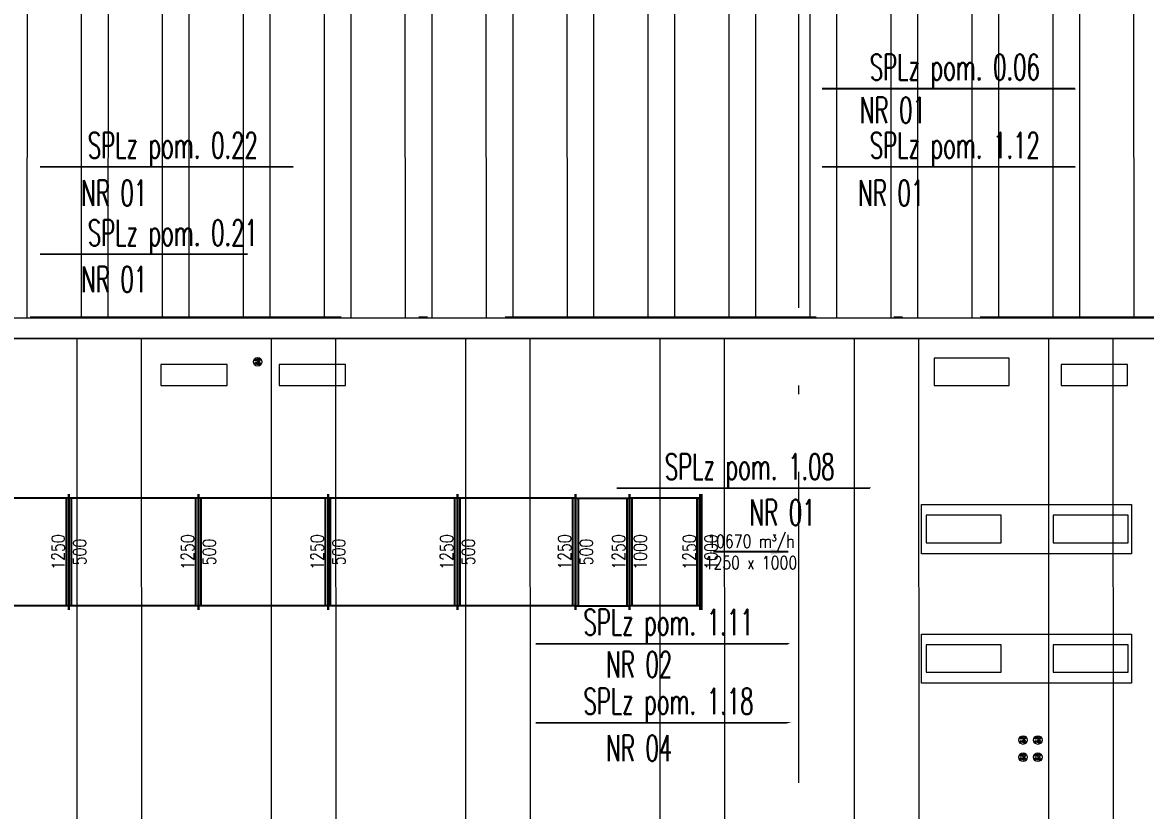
# Model space of a CAD drawing. Extents: x 6529560 to 6558080, y 5579316 to 5588131.
# Drawn here: x 6543318.87 to 6543331.87, y 5579512.5 to 5579521.63 of the extents above; entities that cross this region are included whole.
import ezdxf
from ezdxf.enums import TextEntityAlignment as Align

# ---------------------------------------------------------------- set-up
doc = ezdxf.new("R2010")
doc.units = 0
doc.header["$MEASUREMENT"] = 0
doc.linetypes.add('ACAD_ISO10W100', pattern=[18, 12, -3, 0, -3])
doc.layers.get('0').update_dxf_attribs({"color": 2, "linetype": 'CONTINUOUS', "lineweight": 5})
for name, color, linetype, lineweight in [('arch_osie', 181, 'CONTINUOUS', 5), ('arch_sciany zewnętrzne', 94, 'CONTINUOUS', 18), ('arch_zadaszenie', 76, 'CONTINUOUS', 15), ('arch_zadaszenie_raster', 76, 'CONTINUOUS', 15), ('IS split', 6, 'CONTINUOUS', 20)]:
    doc.layers.add(name, color=color, linetype=linetype, lineweight=lineweight)
for name, color, linetype in [('FLUID-WC1 wyrzut', 7, 'CONTINUOUS'), ('FLUID-WC1 wyrzut-150-ARRGR', 7, 'CONTINUOUS'), ('FLUID-WC1 wyrzut-150-DIM', 7, 'CONTINUOUS')]:
    doc.layers.add(name, color=color, linetype=linetype)
doc.styles.add('FDBES', font='simplex.shx')
doc.styles.add('simplex', font='simplex.shx', dxfattribs={"width": 0.8})
doc.dimstyles.new('FDBES', dxfattribs={"dimscale": 50, "dimtxt": 4, "dimasz": 2.5, "dimexe": 0.8, "dimexo": 2, "dimgap": 1, "dimtad": 1, "dimdsep": 46, "dimtxsty": 'FDBES', "dimcen": 2.5, "dimclrd": 4, "dimclre": 5, "dimadec": 0, "dimazin": 0, "dimtfac": 1, "dimtmove": 0, "dimatfit": 3, "dimfxl": 1, "dimarcsym": 0})

# ---------------------------------------------------------------- blocks, each defined once
blk = doc.blocks.new('*U797')
at = {"color": 32, "linetype": 'Continuous', "lineweight": -2}
for p, q in [((-750, 625), (-750, 670)), ((750, 670), (750, 625)), ((-750, -625), (-750, 625)), ((750, 625), (750, -625)), ((-750, -670), (-750, -625)), ((750, -625), (750, -670))]:
    blk.add_line(p, q, dxfattribs=at)
at = {"color": 0, "linetype": 'ByBlock', "lineweight": -2}
for p, q in [((-750, 625), (750, 625)), ((-750, -625), (750, -625))]:
    blk.add_line(p, q, dxfattribs=at)
at = {"color": 32, "linetype": 'Continuous', "lineweight": -3}
for p, q in [((-720, -625), (-720, 625)), ((720, -625), (720, 625))]:
    blk.add_line(p, q, dxfattribs=at)
blk = doc.blocks.new('*U798')
at = {"color": 32, "linetype": 'Continuous', "lineweight": -2}
for p, q in [((-750, 625), (-750, 670)), ((750, 670), (750, 625)), ((-750, -625), (-750, 625)), ((750, 625), (750, -625)), ((-750, -670), (-750, -625)), ((750, -625), (750, -670))]:
    blk.add_line(p, q, dxfattribs=at)
at = {"color": 0, "linetype": 'ByBlock', "lineweight": -2}
for p, q in [((-750, 625), (750, 625)), ((-750, -625), (750, -625))]:
    blk.add_line(p, q, dxfattribs=at)
at = {"color": 32, "linetype": 'Continuous', "lineweight": -3}
for p, q in [((-720, -625), (-720, 625)), ((720, -625), (720, 625))]:
    blk.add_line(p, q, dxfattribs=at)
blk = doc.blocks.new('*U799')
at = {"color": 32, "linetype": 'Continuous', "lineweight": -2}
for p, q in [((-750, 625), (-750, 670)), ((750, 670), (750, 625)), ((-750, -625), (-750, 625)), ((750, 625), (750, -625)), ((-750, -670), (-750, -625)), ((750, -625), (750, -670))]:
    blk.add_line(p, q, dxfattribs=at)
at = {"color": 0, "linetype": 'ByBlock', "lineweight": -2}
for p, q in [((-750, 625), (750, 625)), ((-750, -625), (750, -625))]:
    blk.add_line(p, q, dxfattribs=at)
at = {"color": 32, "linetype": 'Continuous', "lineweight": -3}
for p, q in [((-720, -625), (-720, 625)), ((720, -625), (720, 625))]:
    blk.add_line(p, q, dxfattribs=at)
blk = doc.blocks.new('*U800')
at = {"color": 32, "linetype": 'Continuous', "lineweight": -2}
for p, q in [((-750, 625), (-750, 670)), ((750, 670), (750, 625)), ((-750, -625), (-750, 625)), ((750, 625), (750, -625)), ((-750, -670), (-750, -625)), ((750, -625), (750, -670))]:
    blk.add_line(p, q, dxfattribs=at)
at = {"color": 0, "linetype": 'ByBlock', "lineweight": -2}
for p, q in [((-750, 625), (750, 625)), ((-750, -625), (750, -625))]:
    blk.add_line(p, q, dxfattribs=at)
at = {"color": 32, "linetype": 'Continuous', "lineweight": -3}
for p, q in [((-720, -625), (-720, 625)), ((720, -625), (720, 625))]:
    blk.add_line(p, q, dxfattribs=at)
blk = doc.blocks.new('*U801')
at = {"color": 32, "linetype": 'Continuous', "lineweight": -2}
for p, q in [((-682.5, 625), (-682.5, 670)), ((682.5, 670), (682.5, 625)), ((-682.5, -625), (-682.5, 625)), ((682.5, 625), (682.5, -625)), ((-682.5, -670), (-682.5, -625)), ((682.5, -625), (682.5, -670))]:
    blk.add_line(p, q, dxfattribs=at)
at = {"color": 0, "linetype": 'ByBlock', "lineweight": -2}
for p, q in [((-682.5, 625), (682.5, 625)), ((-682.5, -625), (682.5, -625))]:
    blk.add_line(p, q, dxfattribs=at)
at = {"color": 32, "linetype": 'Continuous', "lineweight": -3}
for p, q in [((-652.5, -625), (-652.5, 625)), ((652.5, -625), (652.5, 625))]:
    blk.add_line(p, q, dxfattribs=at)
blk = doc.blocks.new('*U802')
at = {"color": 32, "linetype": 'Continuous', "lineweight": -2}
for p, q in [((-312, 0, -625), (-312, 0, -670)), ((-312, 0, 625), (-312, 0, -625)), ((312, 0, -625), (312, 0, 625)), ((312, 0, -670), (312, 0, -625)), ((-312, 0, 670), (-312, 0, 625)), ((312, 0, 625), (312, 0, 670))]:
    blk.add_line(p, q, dxfattribs=at)
at = {"color": 0, "linetype": 'ByBlock', "lineweight": -2}
for p, q in [((-312, 0, -625), (-282, 0, -625)), ((-282, 0, -625), (282, 0, -625)), ((282, 0, -625), (312, 0, -625)), ((-312, 0, 625), (-282, 0, 625)), ((-282, 0, 625), (282, 0, 625)), ((282, 0, 625), (312, 0, 625))]:
    blk.add_line(p, q, dxfattribs=at)
at = {"color": 32, "linetype": 'Continuous', "lineweight": -3}
for p, q in [((-282, 0, 625), (-282, 0, -625)), ((282, 0, 625), (282, 0, -625))]:
    blk.add_line(p, q, dxfattribs=at)
blk = doc.blocks.new('*U803')
at = {"color": 32, "linetype": 'Continuous', "lineweight": -2}
for p, q in [((-410, -670), (-410, 670)), ((410, 670), (410, 625)), ((410, 625), (410, -625)), ((410, -625), (410, -670))]:
    blk.add_line(p, q, dxfattribs=at)
at = {"color": 0, "linetype": 'ByBlock', "lineweight": -2}
for p, q in [((-410, 625), (410, 625)), ((-410, -625), (410, -625))]:
    blk.add_line(p, q, dxfattribs=at)
at = {"color": 32, "linetype": 'Continuous', "lineweight": -3}
for p, q in [((-380, -625), (-380, 625)), ((380, -625), (380, 625))]:
    blk.add_line(p, q, dxfattribs=at)
blk = doc.blocks.new('*U804')
at = {"color": 0, "linetype": 'ByBlock', "lineweight": -2}
for p, q in [((-15, 670), (-15, -670)), ((0, 670), (0, 625)), ((0, 625), (0, -625)), ((40, 625), (0, 625)), ((40, 625), (40, -625)), ((0, -625), (0, -670)), ((0, -625), (40, -625))]:
    blk.add_line(p, q, dxfattribs=at)
blk = doc.blocks.new('*U903')
at = {"color": 32, "linetype": 'Continuous', "lineweight": -2}
for p, q in [((-750, 625), (-750, 670)), ((750, 670), (750, 625)), ((-750, -625), (-750, 625)), ((750, 625), (750, -625)), ((-750, -670), (-750, -625)), ((750, -625), (750, -670))]:
    blk.add_line(p, q, dxfattribs=at)
at = {"color": 0, "linetype": 'ByBlock', "lineweight": -2}
for p, q in [((-750, 625), (750, 625)), ((-750, -625), (750, -625))]:
    blk.add_line(p, q, dxfattribs=at)
at = {"color": 32, "linetype": 'Continuous', "lineweight": -3}
for p, q in [((-720, -625), (-720, 625)), ((720, -625), (720, 625))]:
    blk.add_line(p, q, dxfattribs=at)
blk = doc.blocks.new('*U904')
at = {"color": 32, "linetype": 'Continuous', "lineweight": -2}
for p, q in [((-750, 625), (-750, 670)), ((750, 670), (750, 625)), ((-750, -625), (-750, 625)), ((750, 625), (750, -625)), ((-750, -670), (-750, -625)), ((750, -625), (750, -670))]:
    blk.add_line(p, q, dxfattribs=at)
at = {"color": 0, "linetype": 'ByBlock', "lineweight": -2}
for p, q in [((-750, 625), (750, 625)), ((-750, -625), (750, -625))]:
    blk.add_line(p, q, dxfattribs=at)
at = {"color": 32, "linetype": 'Continuous', "lineweight": -3}
for p, q in [((-720, -625), (-720, 625)), ((720, -625), (720, 625))]:
    blk.add_line(p, q, dxfattribs=at)
blk = doc.blocks.new('*U905')
at = {"color": 32, "linetype": 'Continuous', "lineweight": -2}
for p, q in [((-750, 625), (-750, 670)), ((750, 670), (750, 625)), ((-750, -625), (-750, 625)), ((750, 625), (750, -625)), ((-750, -670), (-750, -625)), ((750, -625), (750, -670))]:
    blk.add_line(p, q, dxfattribs=at)
at = {"color": 0, "linetype": 'ByBlock', "lineweight": -2}
for p, q in [((-750, 625), (750, 625)), ((-750, -625), (750, -625))]:
    blk.add_line(p, q, dxfattribs=at)
at = {"color": 32, "linetype": 'Continuous', "lineweight": -3}
for p, q in [((-720, -625), (-720, 625)), ((720, -625), (720, 625))]:
    blk.add_line(p, q, dxfattribs=at)
blk = doc.blocks.new('*U906')
at = {"color": 32, "linetype": 'Continuous', "lineweight": -2}
for p, q in [((-750, 625), (-750, 670)), ((750, 670), (750, 625)), ((-750, -625), (-750, 625)), ((750, 625), (750, -625)), ((-750, -670), (-750, -625)), ((750, -625), (750, -670))]:
    blk.add_line(p, q, dxfattribs=at)
at = {"color": 0, "linetype": 'ByBlock', "lineweight": -2}
for p, q in [((-750, 625), (750, 625)), ((-750, -625), (750, -625))]:
    blk.add_line(p, q, dxfattribs=at)
at = {"color": 32, "linetype": 'Continuous', "lineweight": -3}
for p, q in [((-720, -625), (-720, 625)), ((720, -625), (720, 625))]:
    blk.add_line(p, q, dxfattribs=at)
blk = doc.blocks.new('*U907')
at = {"color": 32, "linetype": 'Continuous', "lineweight": -2}
for p, q in [((-682.5, 625), (-682.5, 670)), ((682.5, 670), (682.5, 625)), ((-682.5, -625), (-682.5, 625)), ((682.5, 625), (682.5, -625)), ((-682.5, -670), (-682.5, -625)), ((682.5, -625), (682.5, -670))]:
    blk.add_line(p, q, dxfattribs=at)
at = {"color": 0, "linetype": 'ByBlock', "lineweight": -2}
for p, q in [((-682.5, 625), (682.5, 625)), ((-682.5, -625), (682.5, -625))]:
    blk.add_line(p, q, dxfattribs=at)
at = {"color": 32, "linetype": 'Continuous', "lineweight": -3}
for p, q in [((-652.5, -625), (-652.5, 625)), ((652.5, -625), (652.5, 625))]:
    blk.add_line(p, q, dxfattribs=at)
blk = doc.blocks.new('*U908')
at = {"color": 32, "linetype": 'Continuous', "lineweight": -2}
for p, q in [((-312, 0, -625), (-312, 0, -670)), ((-312, 0, 625), (-312, 0, -625)), ((312, 0, -625), (312, 0, 625)), ((312, 0, -670), (312, 0, -625)), ((-312, 0, 670), (-312, 0, 625)), ((312, 0, 625), (312, 0, 670))]:
    blk.add_line(p, q, dxfattribs=at)
at = {"color": 0, "linetype": 'ByBlock', "lineweight": -2}
for p, q in [((-312, 0, -625), (-282, 0, -625)), ((-282, 0, -625), (282, 0, -625)), ((282, 0, -625), (312, 0, -625)), ((-312, 0, 625), (-282, 0, 625)), ((-282, 0, 625), (282, 0, 625)), ((282, 0, 625), (312, 0, 625))]:
    blk.add_line(p, q, dxfattribs=at)
at = {"color": 32, "linetype": 'Continuous', "lineweight": -3}
for p, q in [((-282, 0, 625), (-282, 0, -625)), ((282, 0, 625), (282, 0, -625))]:
    blk.add_line(p, q, dxfattribs=at)
blk = doc.blocks.new('*U910')
at = {"color": 32, "linetype": 'Continuous', "lineweight": -2}
for p, q in [((-410, -670), (-410, 670)), ((410, 670), (410, 625)), ((410, 625), (410, -625)), ((410, -625), (410, -670))]:
    blk.add_line(p, q, dxfattribs=at)
at = {"color": 0, "linetype": 'ByBlock', "lineweight": -2}
for p, q in [((-410, 625), (410, 625)), ((-410, -625), (410, -625))]:
    blk.add_line(p, q, dxfattribs=at)
at = {"color": 32, "linetype": 'Continuous', "lineweight": -3}
for p, q in [((-380, -625), (-380, 625)), ((380, -625), (380, 625))]:
    blk.add_line(p, q, dxfattribs=at)
blk = doc.blocks.new('*U909')
at = {"color": 0, "linetype": 'ByBlock', "lineweight": -2}
for p, q in [((-15, 670), (-15, -670)), ((0, 670), (0, 625)), ((0, 625), (0, -625)), ((40, 625), (0, 625)), ((40, 625), (40, -625)), ((0, -625), (0, -670)), ((0, -625), (40, -625))]:
    blk.add_line(p, q, dxfattribs=at)
blk = doc.blocks.new('*U885')
at = {"color": 7, "insert": (431, 0), "char_height": 150, "attachment_point": 5, "style": 'simplex'}
blk.add_mtext('10670 m{\\A2;\\H0.5x;3}/h\\P1250 x 1000', dxfattribs=at)
at = {"color": 2}
blk.add_leader([(861, 0), (0, 0)], dimstyle='FDBES', override={"dimscale": 80, "dimclrd": 7}, dxfattribs=at)
blk = doc.blocks.new('*U940')
at = {"color": 7, "insert": (431, 0), "char_height": 150, "attachment_point": 5, "style": 'simplex'}
blk.add_mtext('10670 m{\\A2;\\H0.5x;3}/h\\P1250 x 1000', dxfattribs=at)
at = {"color": 2}
blk.add_leader([(861, 0), (0, 0)], dimstyle='FDBES', override={"dimscale": 80, "dimclrd": 7}, dxfattribs=at)

msp = doc.modelspace()

# ---------------------------------------------------------------- hatches: boundary and pattern name
at = {"layer": 'arch_zadaszenie_raster'}
h = msp.add_hatch(dxfattribs=at)
h.set_pattern_fill('ANSI32,_O', color=256, scale=2.5, angle=45)
h.set_pattern_definition([(90, (-75.1374, 0), (-0.9375, 2e-16), []), (90, (-74.8249, 0.3125), (-0.9375, 2e-16), [])])
h.paths.add_polyline_path([(6543376.1571, 5579529.4702), (6543267.5572, 5579529.4702), (6543267.5572, 5579518.2102), (6543376.1571, 5579518.2102)])
h.paths.add_polyline_path([(6543339.8771, 5579525.5739), (6543342.4371, 5579525.5739), (6543342.4371, 5579523.7139), (6543339.8771, 5579523.7139)], flags=16)
h.paths.add_polyline_path([(6543351.8771, 5579525.5739), (6543354.4371, 5579525.5739), (6543354.4371, 5579523.7139), (6543351.8771, 5579523.7139)], flags=16)
h.paths.add_polyline_path([(6543363.8771, 5579525.5739), (6543366.4371, 5579525.5739), (6543366.4371, 5579523.7139), (6543363.8771, 5579523.7139)], flags=16)
h.paths.add_polyline_path([(6543282.8571, 5579529.4702), (6543321.8571, 5579529.4702), (6543321.8571, 5579527.2202), (6543282.8571, 5579527.2202)])
h = msp.add_hatch(dxfattribs=at)
h.set_pattern_fill('ANSI32,_O', color=256, scale=6, angle=45)
h.set_pattern_definition([(90, (0, 0), (-2.25, 4e-16), []), (90, (0.75, 0.75), (-2.25, 4e-16), [])])
h.paths.add_polyline_path([(6543267.5572, 5579506.6702), (6543376.1571, 5579506.6702), (6543376.1571, 5579517.9701), (6543267.5572, 5579517.9701)])
h.paths.add_polyline_path([(6543333.8571, 5579514.9894), (6543333.8571, 5579513.7894), (6543339.8571, 5579513.7894), (6543339.8571, 5579514.9894)], flags=16)
h.paths.add_polyline_path([(6543345.8571, 5579514.9894), (6543345.8571, 5579513.7894), (6543351.8571, 5579513.7894), (6543351.8571, 5579514.9894)], flags=16)
h.paths.add_polyline_path([(6543344.9425, 5579517.2651), (6543343.3825, 5579517.2651), (6543343.3825, 5579516.0051), (6543344.9425, 5579516.0051)], flags=16)
h.paths.add_polyline_path([(6543295.6972, 5579514.8101), (6543295.6972, 5579516.3701), (6543293.8372, 5579516.3701), (6543293.8372, 5579514.8101)], flags=16)
h.paths.add_polyline_path([(6543295.6972, 5579509.5501), (6543295.6972, 5579511.1101), (6543293.8372, 5579511.1101), (6543293.8372, 5579509.5501)], flags=16)

# ---------------------------------------------------------------- linework, layer by layer
at = {"layer": 'arch_osie', "linetype": 'ACAD_ISO10W100', "ltscale": 0.3, "extrusion": (-4.94832e-09, -8.0265e-10, 1)}
for points in [[(6543327.8571, 5579501.825), (6543327.8571, 5579613.6084)], [(6543258.4571, 5579518.2202), (6543385.2571, 5579518.2202)]]:
    msp.add_lwpolyline(points, dxfattribs=at)
at = {"layer": 'arch_sciany zewnętrzne'}
for points in [[(6543267.3972, 5579608.6802), (6543267.3972, 5579517.9701), (6543376.3171, 5579517.9701), (6543376.3171, 5579608.6802)], [(6543267.5572, 5579608.5202), (6543267.5572, 5579518.2102), (6543376.1571, 5579518.2102), (6543376.1571, 5579608.5202)], [(6543268.1571, 5579518.2102), (6543375.5572, 5579518.2102), (6543375.5572, 5579517.9701), (6543268.1571, 5579517.9701)]]:
    msp.add_lwpolyline(points, close=True, dxfattribs=at)
at = {"layer": 'arch_zadaszenie'}
for points in [[(6543376.1571, 5579529.4702), (6543267.5572, 5579529.4702), (6543267.5572, 5579518.2102), (6543376.1571, 5579518.2102)], [(6543267.5572, 5579506.6702), (6543376.1571, 5579506.6702), (6543376.1571, 5579517.9701), (6543267.5572, 5579517.9701)]]:
    msp.add_lwpolyline(points, close=True, dxfattribs=at)
at = {"layer": 'IS split', "color": 0}
for points, elevation in [([(6543328.1252, 5579520.8642, 0.02, 0.02, 0), (6543331.0602, 5579520.8642, 0, 0, 0), (6543332.5505, 5579517.6701, 0, 0, 0)], 9.8041), ([(6543319.0703, 5579519.9592, 0.02, 0.02, 0), (6543322.0053, 5579519.9592, 0, 0, 0), (6543322.6092, 5579517.6701, 0, 0, 0)], 9.8041), ([(6543328.1252, 5579519.9592, 0.02, 0.02, 0), (6543331.0602, 5579519.9592, 0, 0, 0), (6543331.6641, 5579517.6701, 0, 0, 0)], 9.8041), ([(6543319.0703, 5579518.9465, 0.02, 0.02, 0), (6543321.4764, 5579518.9465, 0, 0, 0), (6543321.13, 5579517.6701, 0, 0, 0)], 9.8041), ([(6543325.7502, 5579516.2378, 0.02, 0.02, 0), (6543328.6852, 5579516.2378, 0, 0, 0), (6543329.7352, 5579517.4251, 0, 0, 0)], 7382.3958), ([(6543324.8094, 5579514.4364, 0.02, 0.02, 0), (6543327.7443, 5579514.4364, 0, 0, 0), (6543329.3191, 5579515.4785, 0, 0, 0)], 9.8041), ([(6543324.8094, 5579513.5202, 0.02, 0.02, 0), (6543327.7443, 5579513.5202, 0, 0, 0), (6543329.3023, 5579513.989, 0, 0, 0)], 9.8041)]:
    msp.add_lwpolyline(points, format="xyseb", dxfattribs=dict(at, elevation=elevation))
at = {"layer": 'IS split', "elevation": -0.535}
for points in [[(6543321.2392, 5579517.6701), (6543320.4692, 5579517.6701), (6543320.4692, 5579517.4251), (6543321.2392, 5579517.4251)], [(6543322.6092, 5579517.6701), (6543321.8392, 5579517.6701), (6543321.8392, 5579517.4251), (6543322.6092, 5579517.4251)], [(6543330.2941, 5579517.7451), (6543329.4241, 5579517.7451), (6543329.4241, 5579517.4251), (6543330.2941, 5579517.4251)], [(6543331.6641, 5579517.6701), (6543330.8941, 5579517.6701), (6543330.8941, 5579517.4251), (6543331.6641, 5579517.4251)], [(6543330.2023, 5579515.9251), (6543329.3323, 5579515.9251), (6543329.3323, 5579515.6051), (6543330.2023, 5579515.6051)], [(6543331.6723, 5579515.9251), (6543330.8023, 5579515.9251), (6543330.8023, 5579515.6051), (6543331.6723, 5579515.6051)], [(6543330.2023, 5579514.4251), (6543329.3323, 5579514.4251), (6543329.3323, 5579514.1051), (6543330.2023, 5579514.1051)], [(6543331.6723, 5579514.4251), (6543330.8023, 5579514.4251), (6543330.8023, 5579514.1051), (6543331.6723, 5579514.1051)]]:
    msp.add_lwpolyline(points, close=True, dxfattribs=at)
at = {"layer": 'IS split', "color": 0, "elevation": 6.8041}
for points in [[(6543329.2785, 5579516.0476), (6543331.7114, 5579516.0476), (6543331.7114, 5579515.4785), (6543329.2785, 5579515.4785)], [(6543329.2785, 5579514.5476), (6543331.7114, 5579514.5476), (6543331.7114, 5579513.9785), (6543329.2785, 5579513.9785)]]:
    msp.add_lwpolyline(points, close=True, dxfattribs=at)
at = {"layer": 'IS split'}
for centre, radius in [((6543321.5917, 5579517.6999, 6.841), 0.05), ((6543321.5711, 5579517.7228, 6.841), 0.0132), ((6543321.5711, 5579517.6828, 6.841), 0.0132), ((6543321.5711, 5579517.7228, 6.841), 0.00317), ((6543321.5711, 5579517.6828, 6.841), 0.00317), ((6543321.6031, 5579517.7228, 6.841), 0.0179), ((6543321.6031, 5579517.6828, 6.841), 0.0179), ((6543321.6031, 5579517.7228, 6.841), 0.00794), ((6543321.6031, 5579517.6828, 6.841), 0.00794), ((6543330.4539, 5579513.321, 14.2169), 0.05), ((6543330.4333, 5579513.3439, 14.2169), 0.0132), ((6543330.4333, 5579513.3038, 14.2169), 0.0132), ((6543330.4333, 5579513.3439, 14.2169), 0.00317), ((6543330.4333, 5579513.3038, 14.2169), 0.00317), ((6543330.4653, 5579513.3439, 14.2169), 0.0179), ((6543330.4653, 5579513.3038, 14.2169), 0.0179), ((6543330.4653, 5579513.3439, 14.2169), 0.00794), ((6543330.4653, 5579513.3038, 14.2169), 0.00794), ((6543330.6258, 5579513.321, 14.2169), 0.05), ((6543330.6052, 5579513.3439, 14.2169), 0.0132), ((6543330.6052, 5579513.3038, 14.2169), 0.0132), ((6543330.6052, 5579513.3439, 14.2169), 0.00317), ((6543330.6052, 5579513.3038, 14.2169), 0.00317), ((6543330.6372, 5579513.3439, 14.2169), 0.0179), ((6543330.6372, 5579513.3038, 14.2169), 0.0179), ((6543330.6372, 5579513.3439, 14.2169), 0.00794), ((6543330.6372, 5579513.3038, 14.2169), 0.00794), ((6543330.4539, 5579513.121, 14.2169), 0.05), ((6543330.4333, 5579513.1439, 14.2169), 0.0132), ((6543330.4333, 5579513.1038, 14.2169), 0.0132), ((6543330.4333, 5579513.1439, 14.2169), 0.00317), ((6543330.4653, 5579513.1439, 14.2169), 0.0179), ((6543330.4653, 5579513.1038, 14.2169), 0.0179), ((6543330.4653, 5579513.1439, 14.2169), 0.00794), ((6543330.6258, 5579513.121, 14.2169), 0.05), ((6543330.6052, 5579513.1439, 14.2169), 0.0132), ((6543330.6052, 5579513.1038, 14.2169), 0.0132), ((6543330.6052, 5579513.1439, 14.2169), 0.00317), ((6543330.6372, 5579513.1439, 14.2169), 0.0179), ((6543330.6372, 5579513.1038, 14.2169), 0.0179), ((6543330.6372, 5579513.1439, 14.2169), 0.00794), ((6543330.4333, 5579513.1038, 14.2169), 0.00317), ((6543330.4653, 5579513.1038, 14.2169), 0.00794), ((6543330.6052, 5579513.1038, 14.2169), 0.00317), ((6543330.6372, 5579513.1038, 14.2169), 0.00794)]:
    msp.add_circle(centre, radius, dxfattribs=at)

# ---------------------------------------------------------------- block references
at = {"layer": 'FLUID-WC1 wyrzut', "color": 32, "linetype": 'Continuous', "extrusion": (1e-16, 0, -1), "xscale": 0.001, "yscale": 0.001, "zscale": 0.001}
for name, p in [('*U797', (-6543318.6565, 5579515.4985, -17.3341)), ('*U903', (-6543318.6565, 5579515.4985, -17.3321)), ('*U798', (-6543320.1565, 5579515.4985, -17.3341)), ('*U904', (-6543320.1565, 5579515.4985, -17.3321)), ('*U799', (-6543321.6565, 5579515.4985, -17.3341)), ('*U905', (-6543321.6565, 5579515.4985, -17.3321)), ('*U800', (-6543323.1565, 5579515.4985, -17.3341)), ('*U906', (-6543323.1565, 5579515.4985, -17.3321)), ('*U801', (-6543324.5892, 5579515.4985, -17.3341)), ('*U907', (-6543324.5892, 5579515.4985, -17.3321)), ('*U804', (-6543326.7167, 5579515.4985, -17.5841)), ('*U909', (-6543326.7167, 5579515.4985, -17.5821))]:
    msp.add_blockref(name, p, dxfattribs=at)
at = {"layer": 'FLUID-WC1 wyrzut', "color": 32, "linetype": 'Continuous', "extrusion": (0, 1, -5.17918e-10), "xscale": 0.001, "yscale": 0.001, "zscale": 0.001, "rotation": 180}
for name, p in [('*U802', (-6543325.5842, 17.337, 5579515.4985)), ('*U908', (-6543325.5842, 17.335, 5579515.4985))]:
    msp.add_blockref(name, p, dxfattribs=at)
at = {"layer": 'FLUID-WC1 wyrzut', "color": 32, "linetype": 'Continuous', "extrusion": (-1e-16, 0, -1), "xscale": 0.001, "yscale": 0.001, "zscale": 0.001}
for name, p in [('*U803', (-6543326.3067, 5579515.4985, -17.5841)), ('*U910', (-6543326.3067, 5579515.4985, -17.5821))]:
    msp.add_blockref(name, p, dxfattribs=at)
at = {"layer": 'FLUID-WC1 wyrzut-150-ARRGR', "color": 2, "xscale": 0.001, "yscale": 0.001, "zscale": 0.001}
for name, p in [('*U885', (6543326.8717, 5579515.4985, 17.5841)), ('*U940', (6543326.8717, 5579515.4985, 17.5821))]:
    msp.add_blockref(name, p, dxfattribs=at)

# ---------------------------------------------------------------- texts
at = {"layer": 'FLUID-WC1 wyrzut-150-DIM', "color": 7, "char_height": 0.15, "attachment_point": 5, "rotation": 90, "style": 'simplex'}
for s, insert in [('1250\\P500', (6543319.4065, 5579515.4985, 17.3341)), ('1250\\P500', (6543319.4065, 5579515.4985, 17.3321)), ('1250\\P500', (6543320.9065, 5579515.4985, 17.3341)), ('1250\\P500', (6543320.9065, 5579515.4985, 17.3321)), ('1250\\P500', (6543322.4065, 5579515.4985, 17.3341)), ('1250\\P500', (6543322.4065, 5579515.4985, 17.3321)), ('1250\\P500', (6543323.9065, 5579515.4985, 17.3341)), ('1250\\P500', (6543323.9065, 5579515.4985, 17.3321)), ('1250\\P500', (6543325.2717, 5579515.4985, 17.3341)), ('1250\\P500', (6543325.2717, 5579515.4985, 17.3321)), ('1250\\P1000', (6543325.8967, 5579515.4985, 17.5841)), ('1250\\P1000', (6543325.8967, 5579515.4985, 17.5821)), ('1250\\P1000', (6543326.7167, 5579515.4985, 17.5841)), ('1250\\P1000', (6543326.7167, 5579515.4985, 17.5821))]:
    msp.add_mtext(s, dxfattribs=dict(at, insert=insert))
at = {"layer": 'IS split', "style": 'simplex', "width": 0.6}
for s, p in [('SPLz pom. 0.06', (6543329.6642, 5579520.9637, 23.7536)), ('NR 01', (6543328.9462, 5579520.4659, 37.5926)), ('SPLz pom. 0.22', (6543320.6094, 5579520.0586, 23.7536)), ('SPLz pom. 1.12', (6543329.6642, 5579520.0586, 23.7536)), ('NR 01', (6543319.93, 5579519.5059, 23.7536)), ('NR 01', (6543328.9262, 5579519.5059, 37.5926)), ('SPLz pom. 0.21', (6543320.6094, 5579519.0459, 23.7536)), ('NR 01', (6543319.93, 5579518.5059, 23.7536)), ('SPLz pom. 1.08', (6543327.2893, 5579516.3372, 7396.3454)), ('NR 01', (6543327.67, 5579515.8059, 23.7536)), ('SPLz pom. 1.11', (6543326.3484, 5579514.5358, 23.7536)), ('NR 02', (6543326.01, 5579514.0459, 23.7536)), ('SPLz pom. 1.18', (6543326.3484, 5579513.6196, 23.7536)), ('NR 04', (6543326.01, 5579513.0759, 23.7536))]:
    msp.add_text(s, height=0.3, dxfattribs=at).set_placement(p, align=Align.CENTER)

doc.saveas('drawing.dxf')
